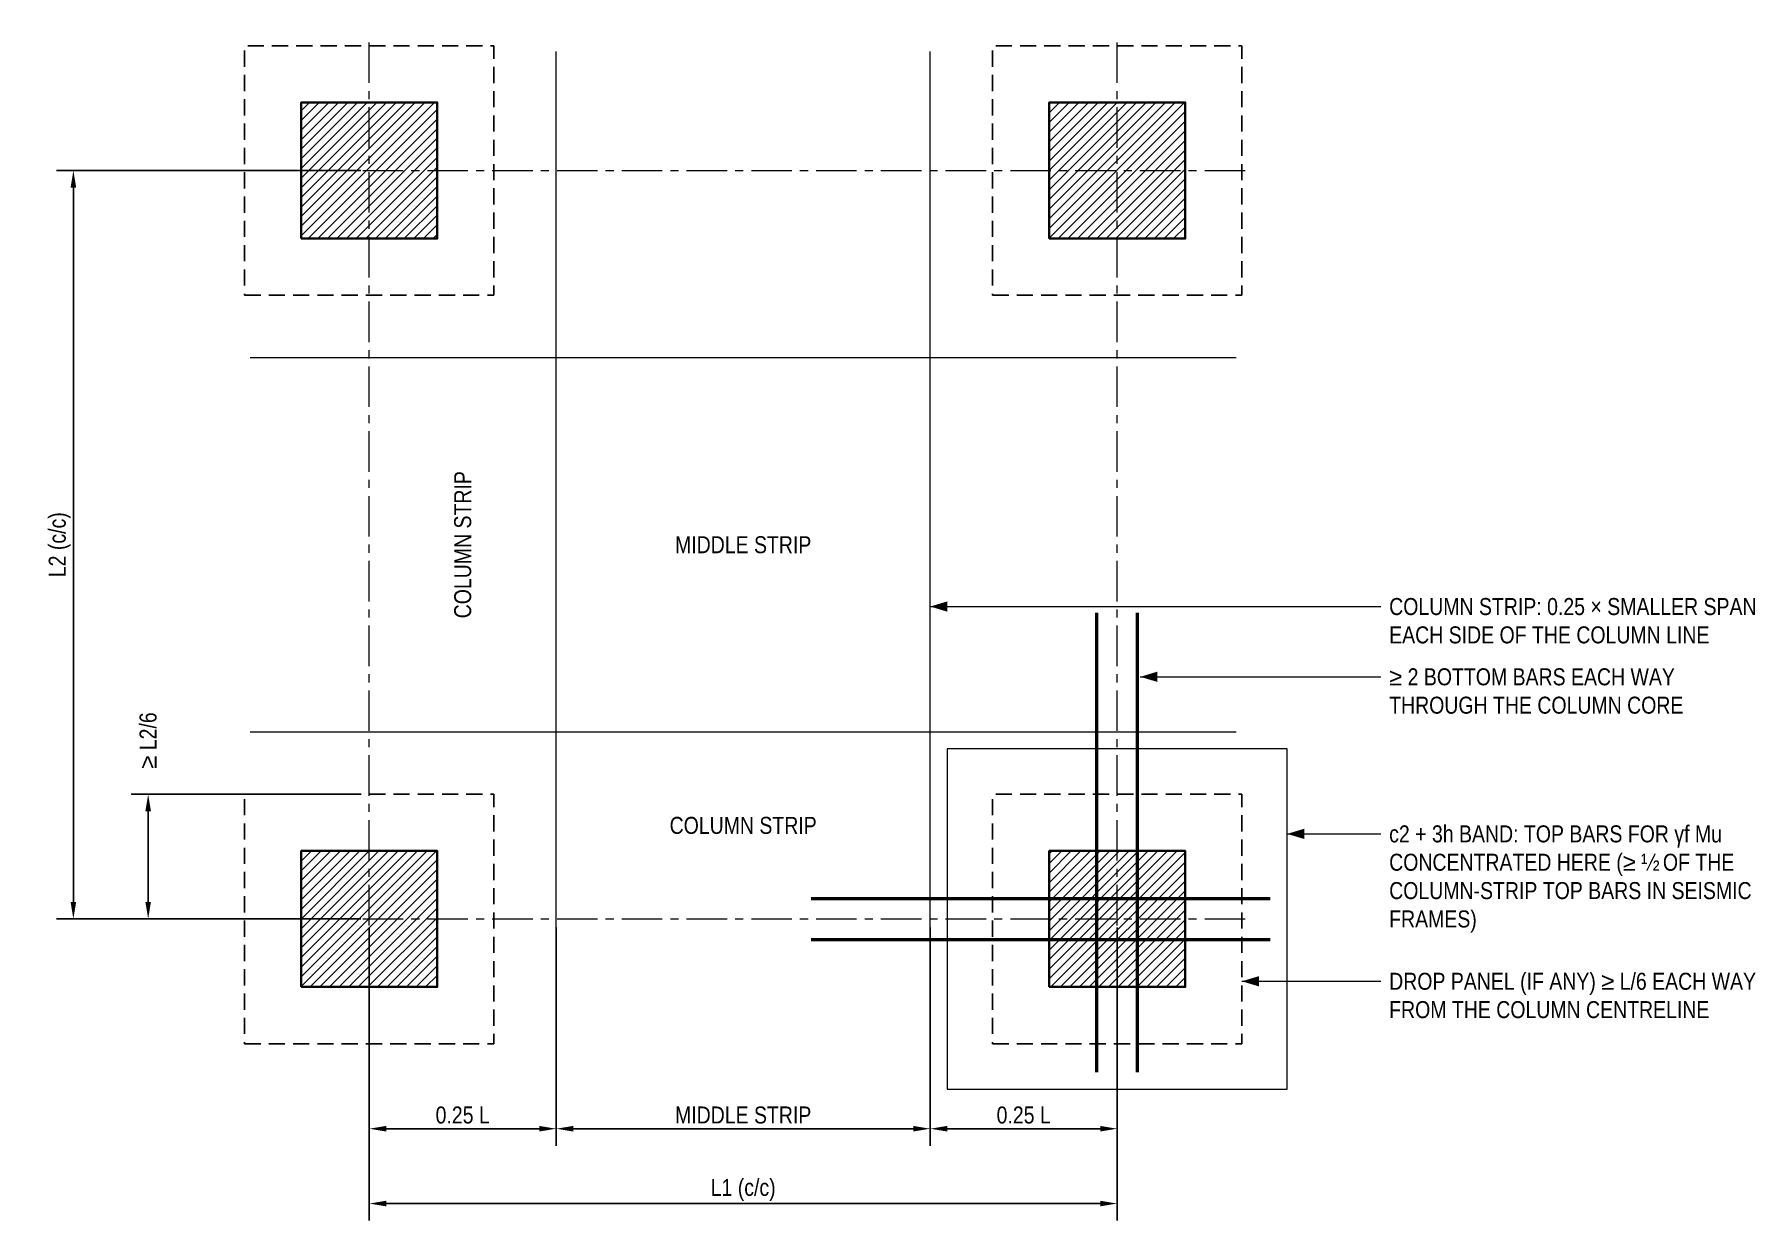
# Model space of a CAD drawing. Header units: millimetres. Extents: x 19015 to 24078, y -28887 to -25400.
import ezdxf
from ezdxf.enums import TextEntityAlignment as Align

# ---------------------------------------------------------------- set-up
doc = ezdxf.new("R2010")
doc.units = ezdxf.units.MM
doc.header["$LTSCALE"] = 3.75
doc.linetypes.add('CENTER', pattern=[50.8, 31.75, -6.35, 6.35, -6.35])
doc.linetypes.add('HIDDENX2', pattern=[19.05, 12.7, -6.35])
for name, color, linetype, lineweight in [('S-ANNO', 3, 'Continuous', 18), ('S-CENT', 3, 'CENTER', 18), ('S-CONC', 4, 'Continuous', 35), ('S-CONC-HIDN', 252, 'HIDDENX2', 25), ('S-DIMS', 2, 'Continuous', 18), ('S-HATCH', 9, 'Continuous', 13), ('S-REBR', 1, 'Continuous', 50), ('S-TEXT', 7, 'Continuous', 18)]:
    doc.layers.add(name, color=color, linetype=linetype, lineweight=lineweight)
doc.styles.add('AN', font='ARIALN_0.TTF')
doc.dimstyles.new('EIT-25', dxfattribs={"dimscale": 25, "dimtxt": 2, "dimasz": 2, "dimexe": 2, "dimexo": 1, "dimgap": 0.6, "dimtad": 1, "dimdec": 0, "dimtxsty": 'AN', "dimcen": 2.5, "dimclrd": 2, "dimclre": 8, "dimclrt": 7, "dimazin": 3, "dimtfac": 1, "dimtmove": 1, "dimatfit": 3, "dimlwd": -1, "dimlwe": -1, "dimarcsym": 0})

msp = doc.modelspace()

# ---------------------------------------------------------------- hatches: boundary and pattern name
at = {"layer": 'S-HATCH'}
h = msp.add_hatch(dxfattribs=at)
h.set_pattern_fill('ANSI31', color=256, scale=6.29921)
h.paths.add_polyline_path([(19800, -26000), (20200, -26000), (20200, -25600), (19800, -25600)])
h = msp.add_hatch(dxfattribs=at)
h.set_pattern_fill('ANSI31', color=256, scale=6.29921)
h.paths.add_polyline_path([(22000, -26000), (22400, -26000), (22400, -25600), (22000, -25600)])
h = msp.add_hatch(dxfattribs=at)
h.set_pattern_fill('ANSI31', color=256, scale=6.29921)
h.paths.add_polyline_path([(19800, -28200), (20200, -28200), (20200, -27800), (19800, -27800)])
h = msp.add_hatch(dxfattribs=at)
h.set_pattern_fill('ANSI31', color=256, scale=6.29921)
h.paths.add_polyline_path([(22000, -28200), (22400, -28200), (22400, -27800), (22000, -27800)])

# ---------------------------------------------------------------- linework, layer by layer
at = {"layer": 'S-ANNO'}
for p, q in [((20550, -28350), (20550, -25450)), ((21650, -28350), (21650, -25450)), ((19650, -26350), (22550, -26350)), ((19650, -27450), (22550, -27450))]:
    msp.add_line(p, q, dxfattribs=at)
at = {"layer": 'S-ANNO', "flags": 128}
for points in [[(21650, -27081.7), (22900, -27081.7), (22975, -27081.7)], [(22267.8, -27288.3), (22900, -27288.3), (22975, -27288.3)], [(22700, -27750), (22900, -27750), (22975, -27750)], [(22566.7, -28183.3), (22900, -28183.3), (22975, -28183.3)]]:
    msp.add_lwpolyline(points, dxfattribs=at)
msp.add_lwpolyline([(21700, -28500), (22700, -28500), (22700, -27500), (21700, -27500)], close=True, dxfattribs=at)
at = {"layer": 'S-ANNO'}
for points in [[(21650, -27081.7), (21700, -27096.7), (21700, -27066.7)], [(22267.8, -27288.3), (22317.8, -27303.3), (22317.8, -27273.3)], [(22700, -27750), (22750, -27765), (22750, -27735)], [(22566.7, -28183.3), (22616.7, -28198.3), (22616.7, -28168.3)]]:
    msp.add_solid(points, dxfattribs=at)
at = {"layer": 'S-CENT'}
for p, q in [((20000, -28400), (20000, -25400)), ((22200, -28400), (22200, -25400)), ((19600, -25800), (22600, -25800)), ((19600, -28000), (22600, -28000))]:
    msp.add_line(p, q, dxfattribs=at)
at = {"layer": 'S-CONC', "flags": 128}
for points in [[(19800, -26000), (20200, -26000), (20200, -25600), (19800, -25600)], [(22000, -26000), (22400, -26000), (22400, -25600), (22000, -25600)], [(19800, -28200), (20200, -28200), (20200, -27800), (19800, -27800)], [(22000, -28200), (22400, -28200), (22400, -27800), (22000, -27800)]]:
    msp.add_lwpolyline(points, close=True, dxfattribs=at)
at = {"layer": 'S-CONC-HIDN', "flags": 128}
for points in [[(19633.3, -26166.7), (20366.7, -26166.7), (20366.7, -25433.3), (19633.3, -25433.3)], [(21833.3, -26166.7), (22566.7, -26166.7), (22566.7, -25433.3), (21833.3, -25433.3)], [(19633.3, -28366.7), (20366.7, -28366.7), (20366.7, -27633.3), (19633.3, -27633.3)], [(21833.3, -28366.7), (22566.7, -28366.7), (22566.7, -27633.3), (21833.3, -27633.3)]]:
    msp.add_lwpolyline(points, close=True, dxfattribs=at)
at = {"layer": 'S-REBR', "flags": 128}
for points in [[(22140, -28450), (22140, -27100)], [(22260, -28450), (22260, -27100)], [(21300, -27940), (22650, -27940)], [(21300, -28060), (22650, -28060)]]:
    msp.add_lwpolyline(points, dxfattribs=at)

# ---------------------------------------------------------------- texts
at = {"layer": 'S-TEXT', "style": 'AN'}
msp.add_text('COLUMN STRIP', height=50, rotation=90, dxfattribs=at).set_placement((20275, -26900), align=Align.MIDDLE_CENTER)
for s, p in [('MIDDLE STRIP', (21100, -26900)), ('COLUMN STRIP', (21100, -27725))]:
    msp.add_text(s, height=50, dxfattribs=at).set_placement(p, align=Align.MIDDLE_CENTER)
at = {"layer": 'S-TEXT', "char_height": 50, "attachment_point": 1, "style": 'AN'}
for s, insert, width in [('COLUMN STRIP: 0.25 × SMALLER SPAN\\PEACH SIDE OF THE COLUMN LINE', (23000, -27056.7), 1136.353), ('≥ 2 BOTTOM BARS EACH WAY\\PTHROUGH THE COLUMN CORE', (23000, -27263.3), 912.533), ('c2 + 3h BAND: TOP BARS FOR γf Mu\\PCONCENTRATED HERE (≥ ½ OF THE\\PCOLUMN-STRIP TOP BARS IN SEISMIC\\PFRAMES)', (23000, -27725), 1121.207), ('DROP PANEL (IF ANY) ≥ L/6 EACH WAY\\PFROM THE COLUMN CENTRELINE', (23000, -28158.3), 1134.686)]:
    msp.add_mtext(s, dxfattribs=dict(at, insert=insert, width=width))

# ---------------------------------------------------------------- dimensions: what is measured, and where the dimension line sits
at = {"layer": 'S-DIMS'}
msp.add_linear_dim(base=(19130, -28000), p1=(20000, -28000), p2=(20000, -25800), angle=90, text='L2 (c/c)', dimstyle='EIT-25', dxfattribs=at).render()
msp.add_linear_dim(base=(19350, -28000), p1=(20000, -28000), p2=(20000, -27633.3), angle=90, location=(19350, -27475.5), text='≥ L2/6', dimstyle='EIT-25', override={"dimtmove": 2}, dxfattribs=at).render()
for base, p1, p2, text in [((20000, -28616.7), (20000, -28000), (20550, -28000), '0.25 L'), ((20000, -28836.7), (20000, -28000), (22200, -28000), 'L1 (c/c)'), ((20550, -28616.7), (20550, -28000), (21650, -28000), 'MIDDLE STRIP'), ((21650, -28616.7), (21650, -28000), (22200, -28000), '0.25 L')]:
    msp.add_linear_dim(base=base, p1=p1, p2=p2, text=text, dimstyle='EIT-25', dxfattribs=at).render()

doc.saveas('drawing.dxf')
